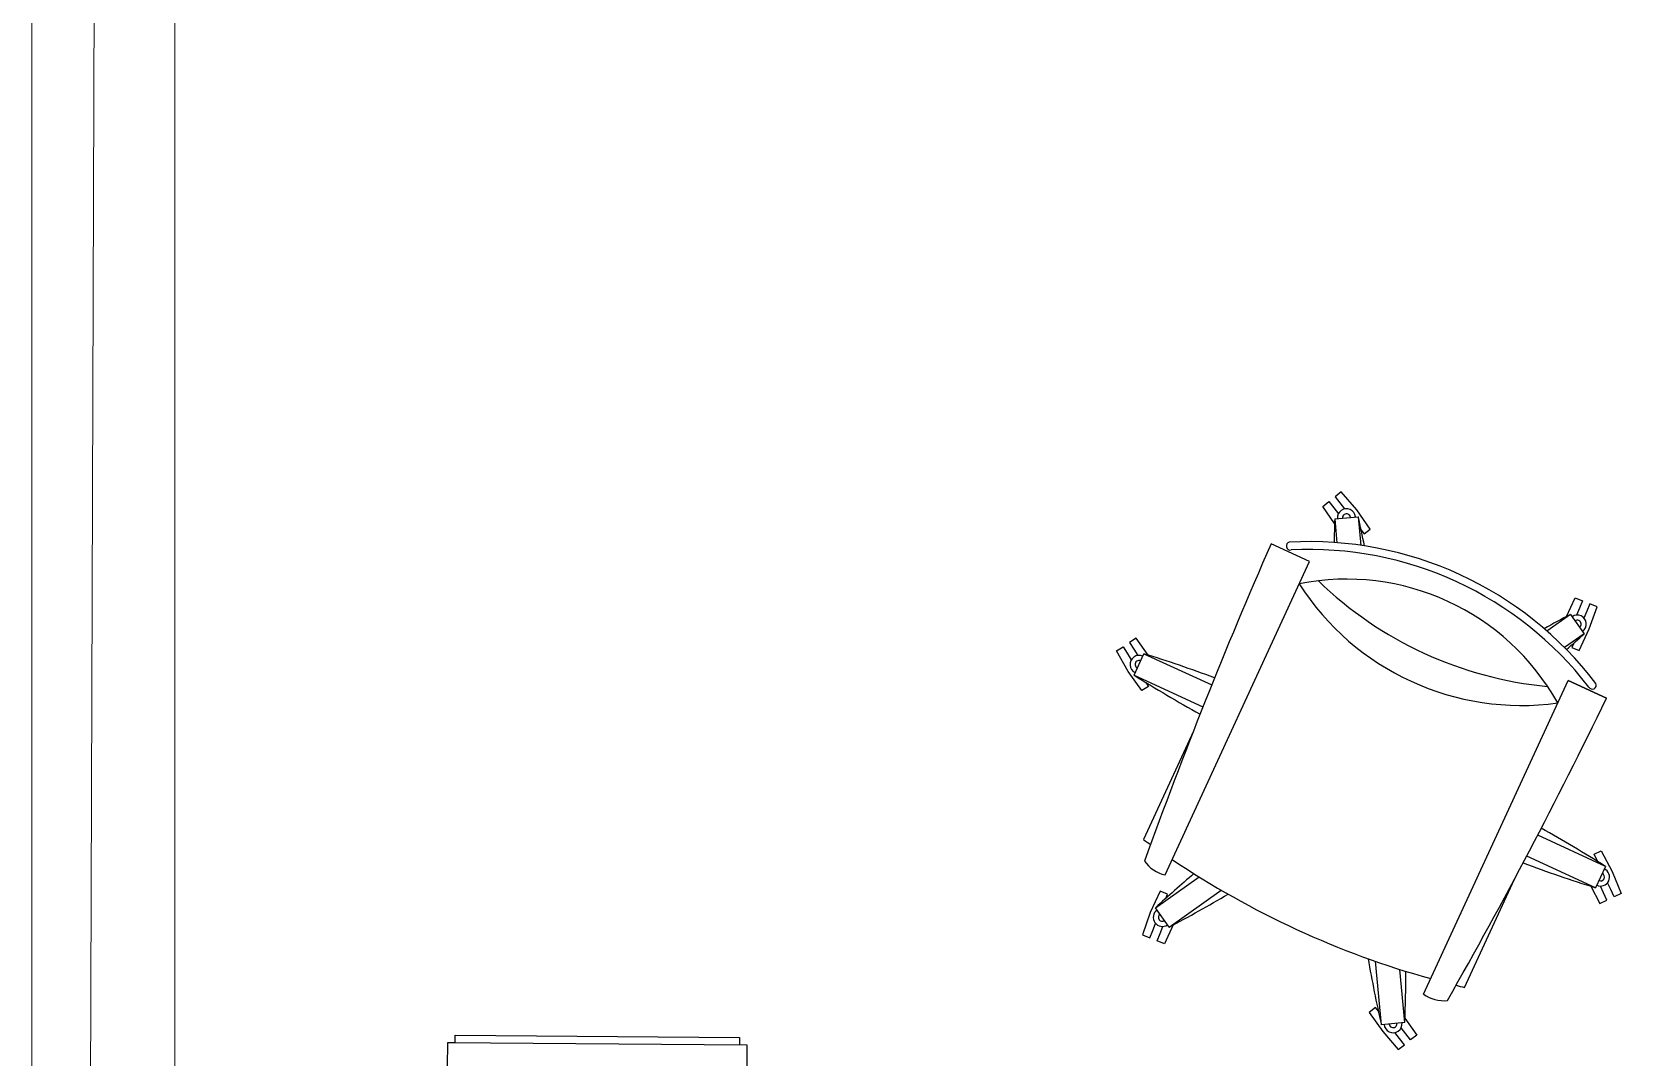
# Paper-space layout 'office1 floor1' of a CAD drawing. Header units: inches. Extents: x 0.3 to 10.8, y 1.4 to 4.2.
# Drawn here: x 0.2796 to 0.7205, y 2.2377 to 2.5222 of the extents above; entities that cross this region are included whole.
import ezdxf

# ---------------------------------------------------------------- set-up
doc = ezdxf.new("R2010")
doc.units = ezdxf.units.IN
doc.header["$MEASUREMENT"] = 0
doc.layers.get('0').update_dxf_attribs({"lineweight": 0})
doc.layers.add('WALL 1 100', color=250, linetype='Continuous', lineweight=9)
doc.layers.add('провода', color=1, linetype='Continuous', lineweight=5)

psp = doc.layouts.new('office1 floor1')

# ---------------------------------------------------------------- linework, layer by layer
at = {"color": 7, "linetype": 'ByBlock', "lineweight": -2}
for p, q in [((0.6428658779006676, 2.394546312044648), (0.641145721643226, 2.393208182302135)), ((0.6471369706353601, 2.38958553594355), (0.6428658779006676, 2.394546312044648)), ((0.6377054091283659, 2.390531922817094), (0.6394255653857921, 2.391870052559622)), ((0.6409992429691319, 2.385833424201684), (0.6377054091283659, 2.390531922817094)), ((0.6394255653857921, 2.391870052559622), (0.6407636951283122, 2.390149896302188)), ((0.6407636951283122, 2.390149896302188), (0.6420553066529805, 2.388489538882642)), ((0.641145721643226, 2.393208182302135), (0.6424838513857539, 2.391488026044708)), ((0.6424838513857539, 2.391488026044708), (0.6437754629104071, 2.389827668625155)), ((0.6410447952831679, 2.387078867419732), (0.6475552702009647, 2.387678429897429)), ((0.6410447952831679, 2.387078867419732), (0.6416541806563222, 2.380461728531368)), ((0.6508946563557593, 2.384225374500067), (0.6471369706353601, 2.38958553594355)), ((0.6475552702009647, 2.387678429897429), (0.6482873265420543, 2.379729242574419)), ((0.6483881949482462, 2.383898034430038), (0.6491745000983479, 2.382887244757561)), ((0.6491745000983479, 2.382887244757561), (0.6508946563557593, 2.384225374500067)), ((0.6340435572498275, 2.375286431626902), (0.6234012061391039, 2.380190001307828)), ((0.5939626450136858, 2.288297733879877), (0.6340435572498275, 2.375286431626902)), ((0.7053267895883433, 2.35996888918855), (0.7077488918285568, 2.365170682278194)), ((0.7077488918285568, 2.365170682278194), (0.7097678243078559, 2.364350048132047)), ((0.7097678243078559, 2.364350048132047), (0.7089471901616999, 2.362331115652755)), ((0.7117867567871471, 2.363529413985883), (0.7109661226409915, 2.361510481506599)), ((0.7138056892664463, 2.362708779839735), (0.7117867567871471, 2.363529413985883)), ((0.7064281512111652, 2.360552161336425), (0.6999099812205373, 2.35594358828652)), ((0.7064281512111652, 2.360552161336425), (0.7102026250069179, 2.355213705905747)), ((0.7089471901616999, 2.362331115652755), (0.7081550842193421, 2.360382368550797)), ((0.7109661226409915, 2.361510481506599), (0.7101740166986262, 2.359561734404649)), ((0.7116450775077541, 2.356529516979017), (0.7138056892664463, 2.362708779839735)), ((0.7102026250069179, 2.355213705905747), (0.7047767073158081, 2.35137739324772)), ((0.7088818843895192, 2.350595184963964), (0.7116450775077541, 2.356529516979017)), ((0.5804689893909063, 2.350429540129073), (0.5823040884583904, 2.351605099642809)), ((0.5837218112027921, 2.344748811044385), (0.5804689893909063, 2.350429540129073)), ((0.5823040884583904, 2.351605099642809), (0.5834796479721109, 2.349770000575333)), ((0.5859742865933354, 2.35395621867028), (0.5841391875258592, 2.352780659156552)), ((0.5841391875258592, 2.352780659156552), (0.585314747039595, 2.350945560089069)), ((0.585314747039595, 2.350945560089069), (0.5864494398631863, 2.349174255686262)), ((0.5893056805997844, 2.349284276399293), (0.5859742865933354, 2.35395621867028)), ((0.7073451688694543, 2.352602174181539), (0.7068629519102276, 2.351415819110127)), ((0.7068629519102276, 2.351415819110127), (0.7088818843895192, 2.350595184963964)), ((0.5834796479721109, 2.349770000575333), (0.58461434079571, 2.347998696172534)), ((0.585380315972306, 2.34371857324306), (0.5881163170943425, 2.349656591151435)), ((0.5881163170943425, 2.349656591151435), (0.606921965499155, 2.340991700622231)), ((0.5875223464733209, 2.339418945724222), (0.5837218112027921, 2.344748811044385)), ((0.585380315972306, 2.34371857324306), (0.6044902583323142, 2.334913476231534)), ((0.5886666691006283, 2.341672837033451), (0.58935744554079, 2.340594505237959)), ((0.665706890023422, 2.255240855662811), (0.705787802259571, 2.342229553409851)), ((0.705787802259571, 2.342229553409851), (0.7164301533703021, 2.337325983728925)), ((0.7164301533703021, 2.337325983728925), (0.705787802259571, 2.342229553409851)), ((0.58935744554079, 2.340594505237959), (0.5875223464733209, 2.339418945724222)), ((0.6018226793831757, 2.328149721266129), (0.5879885301070938, 2.298125089519358)), ((0.7161470278282938, 2.290665161076441), (0.697341379423489, 2.299330051605653)), ((0.7134110267062344, 2.284727143168074), (0.6943010843462113, 2.293532240179607)), ((0.7129871094122433, 2.294077544714039), (0.7149598898282211, 2.295003647401707)), ((0.7139132120999107, 2.292104764298046), (0.7129871094122433, 2.294077544714039)), ((0.7149598898282211, 2.295003647401707), (0.7180326011754881, 2.289223510928394)), ((0.7161470278282938, 2.290665161076441), (0.7134110267062344, 2.284727143168074)), ((0.7139424473838666, 2.292042487407586), (0.7139132120999107, 2.292104764298046)), ((0.7180326011754881, 2.289223510928394), (0.7205165059542402, 2.283166964905802)), ((0.5913247187936743, 2.279170028413753), (0.6034253628464732, 2.287725604924998)), ((0.677058798732714, 2.257085072688485), (0.6908929480088033, 2.28710970443525)), ((0.7120682132125685, 2.285147797306045), (0.714598164706292, 2.280388656842793)), ((0.7156448424346025, 2.283287539946453), (0.7147509344177697, 2.285191739397329)), ((0.7176176228505877, 2.28421364263412), (0.7167237148337473, 2.286117842085004)), ((0.7185437255382549, 2.282240862218143), (0.7176176228505877, 2.28421364263412)), ((0.5926454594110806, 2.28378854935553), (0.5898822662928233, 2.277854217340478)), ((0.594664391890357, 2.282967915209382), (0.5926454594110806, 2.28378854935553)), ((0.5941821749311302, 2.281781560137953), (0.594664391890357, 2.282967915209382)), ((0.5950991925894191, 2.273831572983083), (0.6095475925946304, 2.284047094666905)), ((0.714598164706292, 2.280388656842793), (0.7165709451222773, 2.281314759530475)), ((0.7165709451222773, 2.281314759530475), (0.7156448424346025, 2.283287539946453)), ((0.7205165059542402, 2.283166964905802), (0.7185437255382549, 2.282240862218143)), ((0.5898822662928233, 2.277854217340478), (0.5877216545341459, 2.271674954479767)), ((0.5950991925894191, 2.273831572983083), (0.5913247187936743, 2.279170028413753)), ((0.5877216545341459, 2.271674954479767), (0.5897405870134376, 2.27085432033361)), ((0.5897405870134376, 2.27085432033361), (0.5905612211595934, 2.272873252812903)), ((0.5905612211595934, 2.272873252812903), (0.5913533271019662, 2.274821999914868)), ((0.5917595194927439, 2.270033686187455), (0.5925801536388846, 2.272052618666762)), ((0.5925801536388846, 2.272052618666762), (0.5933722595812576, 2.274001365768712)), ((0.5962005542122416, 2.274414845130951), (0.5937784519720354, 2.269213052041299)), ((0.5937784519720354, 2.269213052041299), (0.5917595194927439, 2.270033686187455)), ((0.6539720735996051, 2.246705304422072), (0.652349372311102, 2.26432574671252)), ((0.6604825485174243, 2.24730486689977), (0.6591235239410612, 2.262062120307268)), ((0.6523528437022518, 2.251496489561955), (0.6506326874448102, 2.250158359819435)), ((0.6506326874448102, 2.250158359819435), (0.6543903731652246, 2.244798198375944)), ((0.6531391488523834, 2.250485699889403), (0.6523528437022518, 2.251496489561955)), ((0.6604825485174243, 2.24730486689977), (0.6539720735996051, 2.246705304422072)), ((0.6543903731652246, 2.244798198375944), (0.6586614658999246, 2.239837422274854)), ((0.6590434924148381, 2.2428957082748), (0.6577518808901851, 2.244556065694355)), ((0.6607636486722721, 2.244233838017321), (0.659472037147604, 2.245894195436874)), ((0.6605281008314979, 2.248550310117765), (0.6638219346722115, 2.243851811502407)), ((0.3940884578520895, 2.138033917343825), (0.3949590445008048, 2.241808425577441)), ((0.3949590445008048, 2.241808425577441), (0.3970345346654836, 2.241791013844468)), ((0.3949590445008048, 2.241808425577441), (0.4779786510877079, 2.241111956258473)), ((0.3970345346654836, 2.241791013844468), (0.3970519463984568, 2.243866504009147)), ((0.3970519463984568, 2.243866504009147), (0.47592057265601, 2.243204858156118)), ((0.47592057265601, 2.243204858156118), (0.4759031609230293, 2.241129367991439)), ((0.4779786510877079, 2.241111956258473), (0.4778220884236157, 2.222449582446839)), ((0.6586614658999246, 2.239837422274854), (0.6603816221573586, 2.241175552017359)), ((0.6603816221573586, 2.241175552017359), (0.6590434924148381, 2.2428957082748)), ((0.6621017784147925, 2.242513681759887), (0.6607636486722721, 2.244233838017321)), ((0.6638219346722115, 2.243851811502407), (0.6621017784147925, 2.242513681759887))]:
    psp.add_line(p, q, dxfattribs=at)
for centre, radius, start, end in [((0.6443000327420588, 2.387378648658584), 0.002504570283485435, 5.261640310367248, 185.2616403112013), ((1.031100920006401, 2.372188938495525), 0.3903402239296889, 177.8138632171735, 178.777009440879), ((0.6443000327420588, 2.387378648658584), 0.001089670679355775, 5.261640310367248, 185.2616403112013), ((0.2667790079377627, 2.301801025916699), 0.3903402239298565, 11.49350691752126, 12.70941740455356), ((1.914239934262042, 1.814449198401561), 1.409371235017623, 156.3334198085913, 160.1875532838369), ((0.6287098706485217, 2.37952534571453), 0.001106799353578922, 103.9507185247113, 282.3345271564485), ((0.6340088845368549, 2.280828494859921), 0.09992613174033765, 37.3302741296454, 93.19300649192951), ((0.6340088845367722, 2.280828494859394), 0.0977467903821379, 37.55444320711251, 92.96883741528305), ((0.6443003064220838, 2.303164248658946), 0.06718176726072696, 29.25282272449337, 101.2704578978775), ((0.6928694996836685, 2.408575294384557), 0.07327351698834514, 212.6438308302078, 277.8794497924016), ((0.7099890890156656, 2.445730406353562), 0.1056059561696481, 225.900523643773, 264.6227569781184), ((0.8885611568638715, 2.015308683962243), 0.3903402239297176, 117.8138632173406, 119.0297737051372), ((0.7083153881090378, 2.357882933621087), 0.002504570283485435, 305.2616403110479, 125.261640311048), ((0.445442480417167, 2.642036920193246), 0.3903402239295898, 311.7462711817604, 312.7094174049075), ((0.7083153881090378, 2.357882933621087), 0.001089670679355775, 305.2616403110479, 125.261640311048), ((0.5867483165333168, 2.346687582197252), 0.002504570283485435, 65.2616403110207, 245.2616403110207), ((0.5867483165333168, 2.346687582197252), 0.001089670679355775, 65.2616403110207, 245.2616403110207), ((0.4721001994212377, 1.976955972883192), 0.3903402239296841, 69.66863126263331, 72.70941740492967), ((0.7933034350427733, 2.674072121693043), 0.3903402239297037, 237.8138632175657, 240.9365898157783), ((0.7124755789844467, 2.340929458074338), 0.001106799353577462, 208.1887534655816, 26.57256209763975), ((-0.5523446565269106, 2.950952710547001), 1.409371235017659, 330.335727338305, 334.1898608131279), ((0.7345298651575681, 2.498991922601552), 0.2486399957988393, 233.8875771737169, 234.4443177759867), ((0.5082239087579467, 1.960311612626458), 0.3903402239296388, 57.81386321756587, 60.85464935952466), ((0.5959904165288507, 2.297386875018557), 0.009312590614674914, 214.2572120758421, 257.4233702891116), ((0.8560848633835305, 1.992346814126173), 0.390340223929718, 130.6185722058626, 132.7094174049121), ((0.734529865157771, 2.498991922601651), 0.2486399957990328, 236.1214055832084, 254.401875038992), ((0.8294271443793022, 2.65742776143634), 0.3903402239296921, 249.5866908065676, 252.7094174049297), ((0.714779027267253, 2.287696152122257), 0.002504570283485435, 245.2616403110207, 65.2616403110207), ((0.714779027267253, 2.287696152122257), 0.001089670679355775, 245.2616403110207, 65.2616403110207), ((0.4129661869366155, 2.619075050357205), 0.3903402239297207, 297.8138632177308, 300.5612955153689), ((0.5932119556915618, 2.276500800698422), 0.002504570283485435, 125.261640311048, 305.2616403110479), ((0.5932119556915618, 2.276500800698422), 0.001089670679355775, 125.2616403114349, 305.2616403110479), ((1.034748335862679, 2.332582708402817), 0.3903402239297241, 189.9619851067971, 192.7094174045538), ((0.2704264237941986, 2.262194795823925), 0.3903402239296799, 357.8138632171704, 359.9047084164392), ((0.7345298651578234, 2.498991922601635), 0.2486399957990338, 256.0789628459898, 256.635703448189), ((0.6712983694333016, 2.262687982757565), 0.009312590614673983, 233.0999103329818, 276.2660685464633), ((0.6572273110585186, 2.247005085660918), 0.002504570283485435, 185.2616403112013, 5.261640311201525), ((0.6572273110585186, 2.247005085660918), 0.001089670679355775, 185.2616403112013, 5.261640311201525)]:
    psp.add_arc(centre, radius, start, end, dxfattribs=at)
at = {"layer": 'WALL 1 100', "color": 0}
for p, q in [((0.2795786636491041, 4.182541226170665), (0.2795786636491041, 1.987228297358581)), ((0.3192529936878856, 4.142866896131894), (0.3192529936878856, 2.026902627397353))]:
    psp.add_line(p, q, dxfattribs=at)
at = {"layer": 'провода', "color": 1}
psp.add_line((0.2950245109818313, 2.003880363899504), (0.2988228521642838, 3.058242480549113), dxfattribs=at)

doc.saveas('drawing.dxf')
